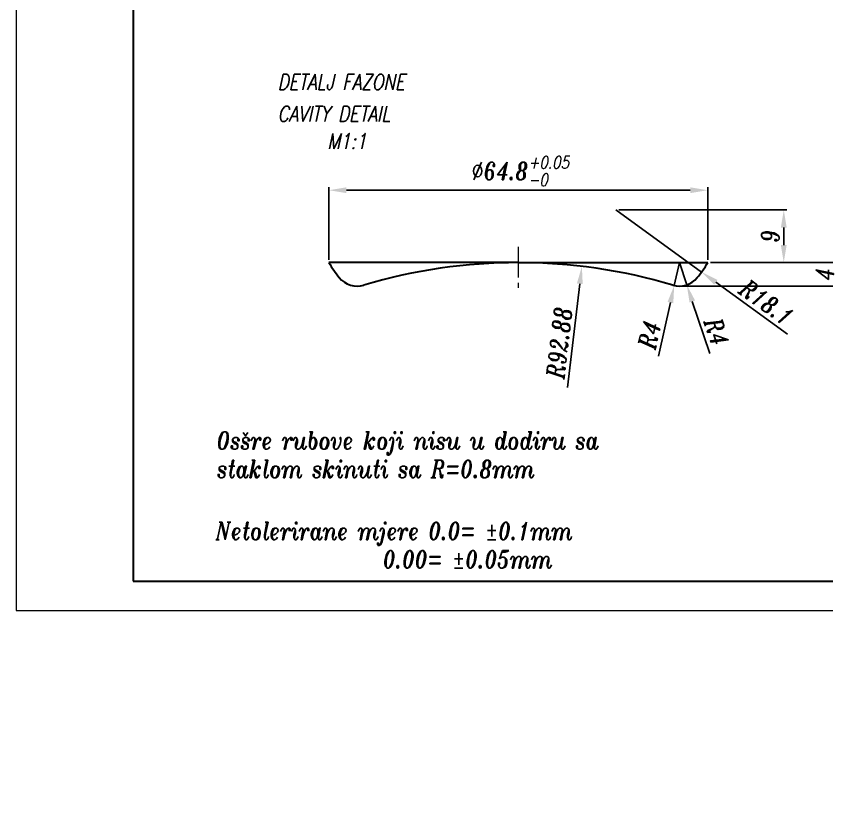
# Model space of a CAD drawing. Extents: x 89 to 633, y -13 to 440.
# Drawn here: x 89 to 227.7, y -13.4 to 121.6 of the extents above; entities that cross this region are included whole.
import ezdxf

# ---------------------------------------------------------------- set-up
doc = ezdxf.new("R2010")
doc.units = 0
doc.header["$LTSCALE"] = 7
doc.header["$MEASUREMENT"] = 0
doc.linetypes.add('CENTER2', pattern=[1.125, 0.75, -0.125, 0.125, -0.125])
doc.layers.get('0').update_dxf_attribs({"linetype": 'CONTINUOUS', "lineweight": 15})
for name, color, linetype, lineweight in [('1', 1, 'CENTER2', 15), ('3', 3, 'CONTINUOUS', 30), ('ENGLISH', 252, 'CONTINUOUS', 18)]:
    doc.layers.add(name, color=color, linetype=linetype, lineweight=lineweight)
doc.styles.add('ITALICT', font='ITALICT.shx', dxfattribs={"width": 0.8, "height": 3})
doc.dimstyles.get("Standard").update_dxf_attribs({"dimtxt": 3, "dimasz": 3, "dimexe": 0.5, "dimexo": 0.5, "dimgap": 0.8, "dimtad": 1, "dimdsep": 46, "dimtxsty": 'ITALICT', "dimcen": 0.09, "dimazin": 2, "dimtfac": 1, "dimtmove": 0, "dimatfit": 3, "dimfxl": 1, "dimtolj": 1, "dimtzin": 0, "dimarcsym": 0})
doc.dimstyles.new('Standard$4', dxfattribs={"dimtxt": 3, "dimasz": 3, "dimexe": 0.5, "dimexo": 0.5, "dimgap": 0.8, "dimtad": 1, "dimdsep": 46, "dimtxsty": 'ITALICT', "dimcen": 0.09, "dimazin": 2, "dimtfac": 1, "dimtmove": 0, "dimatfit": 3, "dimfxl": 1, "dimtolj": 1, "dimtzin": 0, "dimarcsym": 0})

# ---------------------------------------------------------------- blocks, each defined once
blk = doc.blocks.new('*D19')
at = {"color": 0, "linetype": 'ByBlock', "lineweight": -2, "transparency": 16777216}
for p, q in [((142.5, 80.01), (142.5, 92.39)), ((145.5, 91.89), (204.3, 91.89)), ((207.3, 80.01), (207.3, 92.39))]:
    blk.add_line(p, q, dxfattribs=at)
at = {"color": 0, "transparency": 16777216}
for points in [[(145.5, 92.39), (145.5, 91.39), (142.5, 91.89)], [(204.3, 91.39), (204.3, 92.39), (207.3, 91.89)]]:
    blk.add_solid(points, dxfattribs=at)
at = {"color": 0, "transparency": 16777216, "insert": (175.26, 95.17), "char_height": 3, "attachment_point": 5, "style": 'ITALICT'}
blk.add_mtext('\\A1;%%c64.8{}{\\H0.71x;\\C3;\\S+0.05^ -0;}', dxfattribs=at)
blk = doc.blocks.new('*D20')
at = {"color": 0, "lineweight": -2, "transparency": 16777216}
for p, q in [((229.6, 82.51), (229.6, 85.51)), ((207.8, 79.51), (230.1, 79.51)), ((229.6, 79.51), (229.6, 75.51)), ((202.95, 75.51), (230.1, 75.51)), ((229.6, 72.51), (229.6, 69.51))]:
    blk.add_line(p, q, dxfattribs=at)
at = {"color": 0, "transparency": 16777216}
for points in [[(229.1, 82.51), (230.1, 82.51), (229.6, 79.51)], [(230.1, 72.51), (229.1, 72.51), (229.6, 75.51)]]:
    blk.add_solid(points, dxfattribs=at)
at = {"color": 0, "transparency": 16777216, "insert": (227.3, 77.51), "char_height": 3, "attachment_point": 5, "rotation": 90, "style": 'ITALICT'}
blk.add_mtext('\\A1;4', dxfattribs=at)
blk = doc.blocks.new('*D74')
at = {"color": 0, "lineweight": -2, "transparency": 16777216}
for p, q in [((192.09, 88.51), (220.81, 88.51)), ((220.31, 85.51), (220.31, 82.51)), ((207.8, 79.51), (220.81, 79.51))]:
    blk.add_line(p, q, dxfattribs=at)
at = {"color": 0, "transparency": 16777216}
for points in [[(220.81, 85.51), (219.81, 85.51), (220.31, 88.51)], [(219.81, 82.51), (220.81, 82.51), (220.31, 79.51)]]:
    blk.add_solid(points, dxfattribs=at)
at = {"color": 0, "transparency": 16777216, "insert": (218.01, 84.01), "char_height": 3, "attachment_point": 5, "rotation": 90, "style": 'ITALICT'}
blk.add_mtext('\\A1;9', dxfattribs=at)
blk = doc.blocks.new('*D79')
at = {"color": 0, "lineweight": -2, "transparency": 16777216}
for p, q in [((191.59, 88.51), (206.26, 77.9)), ((220.94, 67.29), (208.69, 76.15))]:
    blk.add_line(p, q, dxfattribs=at)
at = {"color": 0, "transparency": 16777216}
blk.add_solid([(208.98, 76.55), (208.4, 75.74), (206.26, 77.9)], dxfattribs=at)
at = {"color": 0, "transparency": 16777216, "insert": (217.38, 72.7), "char_height": 3, "attachment_point": 5, "rotation": 324.1391, "style": 'ITALICT'}
blk.add_mtext('\\A1;R18.1', dxfattribs=at)
blk = doc.blocks.new('*D80')
at = {"color": 0, "lineweight": -2, "transparency": 16777216}
for p, q in [((202.45, 79.51), (201.57, 75.6)), ((198.87, 63.5), (200.92, 72.68))]:
    blk.add_line(p, q, dxfattribs=at)
at = {"color": 0, "transparency": 16777216}
blk.add_solid([(201.41, 72.57), (200.43, 72.79), (201.57, 75.6)], dxfattribs=at)
at = {"color": 0, "transparency": 16777216, "insert": (197.32, 67.13), "char_height": 3, "attachment_point": 5, "rotation": 77.3969, "style": 'ITALICT'}
blk.add_mtext('\\A1;R4', dxfattribs=at)
blk = doc.blocks.new('*D81')
at = {"color": 0, "lineweight": -2, "transparency": 16777216}
for p, q in [((202.45, 79.51), (203.72, 75.71)), ((207.65, 63.96), (204.67, 72.87))]:
    blk.add_line(p, q, dxfattribs=at)
at = {"color": 0, "transparency": 16777216}
blk.add_solid([(205.14, 73.03), (204.19, 72.71), (203.72, 75.71)], dxfattribs=at)
at = {"color": 0, "transparency": 16777216, "insert": (208.82, 67.72), "char_height": 3, "attachment_point": 5, "rotation": 288.5187, "style": 'ITALICT'}
blk.add_mtext('\\A1;R4', dxfattribs=at)
blk = doc.blocks.new('*D82')
at = {"color": 0, "lineweight": -2, "transparency": 16777216}
blk.add_line((185.42, 75.89), (183.33, 58.15), dxfattribs=at)
at = {"color": 0, "transparency": 16777216}
blk.add_solid([(185.92, 75.83), (184.93, 75.95), (185.77, 78.87)], dxfattribs=at)
at = {"color": 0, "transparency": 16777216, "insert": (181.92, 65.8), "char_height": 3, "attachment_point": 5, "rotation": 83.2741, "style": 'ITALICT'}
blk.add_mtext('\\A1;R92.88', dxfattribs=at)

msp = doc.modelspace()

# ---------------------------------------------------------------- linework, layer by layer
for p, q in [((89.007, 440.033), (89.007, 20.033)), ((89.007, 20.033), (386.007, 20.033))]:
    msp.add_line(p, q)
at = {"layer": '1'}
msp.add_line((174.896, 82.192), (174.896, 74.451), dxfattribs=at)
at = {"layer": '3'}
for p, q in [((109.007, 435.033), (109.007, 25.033)), ((174.896, 79.507), (142.496, 79.507)), ((174.896, 79.507), (207.296, 79.507)), ((109.007, 25.033), (381.007, 25.033))]:
    msp.add_line(p, q, dxfattribs=at)
for centre, radius, start, end in [((158.199, 88.507), 18.1, 209.81741, 219.66501), ((174.896, -13.369), 92.877, 90, 106.52204), ((174.896, -13.369), 92.877, 73.47796, 90), ((191.592, 88.507), 18.1, 320.33499, 330.18259), ((147.345, 79.507), 4, 219.66501, 286.52204), ((202.446, 79.507), 4, 253.47796, 320.33499)]:
    msp.add_arc(centre, radius, start, end, dxfattribs=at)

# ---------------------------------------------------------------- texts
at = {"style": 'ITALICT', "width": 0.8}
for s, height, p in [('DETALJ FAZONE', 2.625, (133.73, 109.082)), ('M1:1', 2.625, (142.263, 98.966)), ('Osšre rubove koji nisu u dodiru sa', 3, (123.334, 47.585)), ('staklom skinuti sa R=0.8mm', 3, (123.334, 42.727)), ('Netolerirane mjere 0.0= %%p0.1mm', 3, (123.133, 32.125)), ('                0.00= %%p0.05mm', 3, (123.133, 27.267))]:
    msp.add_text(s, height=height, dxfattribs=at).set_placement(p)
at = {"layer": 'ENGLISH', "style": 'ITALICT', "width": 0.8}
msp.add_text('CAVITY DETAIL', height=2.625, dxfattribs=at).set_placement((133.73, 103.627))

# ---------------------------------------------------------------- dimensions: what is measured, and where the dimension line sits
dim = msp.add_linear_dim(base=(207.296, 91.886), p1=(142.496, 79.507), p2=(207.296, 79.507), text='<>{}{\\H0.71x;\\C3;\\S+0.05^ -0;}', dimstyle='Standard', override={"dimpost": '%%c<>', "dimtp": 0.05, "dimfxl": 1.5, "dimtzin": 8, "dimarcsym": 1})
dim.commit()
dim.dimension.update_dxf_attribs({"geometry": '*D19', "text_midpoint": (175.259, 91.886), "dimtype": 160})
dim = msp.add_linear_dim(base=(220.315, 79.507), p1=(191.592, 88.507), p2=(207.296, 79.507), angle=90, dimstyle='Standard', override={"dimtxsty": 'ITALICT'})
dim.commit()
dim.dimension.update_dxf_attribs({"geometry": '*D74', "text_midpoint": (218.015, 84.007)})
for center, mpoint, picture, middle in [((191.592, 88.507), (206.261, 77.904), '*D79', (217.38, 72.705)), ((202.446, 79.507), (201.573, 75.604), '*D80', (197.321, 67.127)), ((202.446, 79.507), (203.716, 75.715), '*D81', (208.819, 67.721))]:
    dim = msp.add_radius_dim(center=center, mpoint=mpoint, dimstyle='Standard$4', override={"dimtxsty": 'ITALICT', "dimcen": 0.06, "dimsd1": 1, "dimtmove": 1, "dimatfit": 0})
    dim.commit()
    dim.dimension.update_dxf_attribs({"geometry": picture, "text_midpoint": middle})
dim = msp.add_linear_dim(base=(229.6, 75.507), p1=(207.296, 79.507), p2=(202.446, 75.507), angle=90, dimstyle='Standard', override={"dimtmove": 0})
dim.commit()
dim.dimension.update_dxf_attribs({"geometry": '*D20', "text_midpoint": (229.6, 77.507), "dimtype": 160})
dim = msp.add_radius_dim(center=(174.896, -13.369), mpoint=(185.773, 78.868), dimstyle='Standard$4', override={"dimtxsty": 'ITALICT', "dimcen": 0.06, "dimsd1": 1, "dimtmove": 1, "dimatfit": 0})
dim.commit()
dim.dimension.update_dxf_attribs({"geometry": '*D82', "text_midpoint": (184.201, 65.532), "dimtype": 164})

doc.saveas('drawing.dxf')
